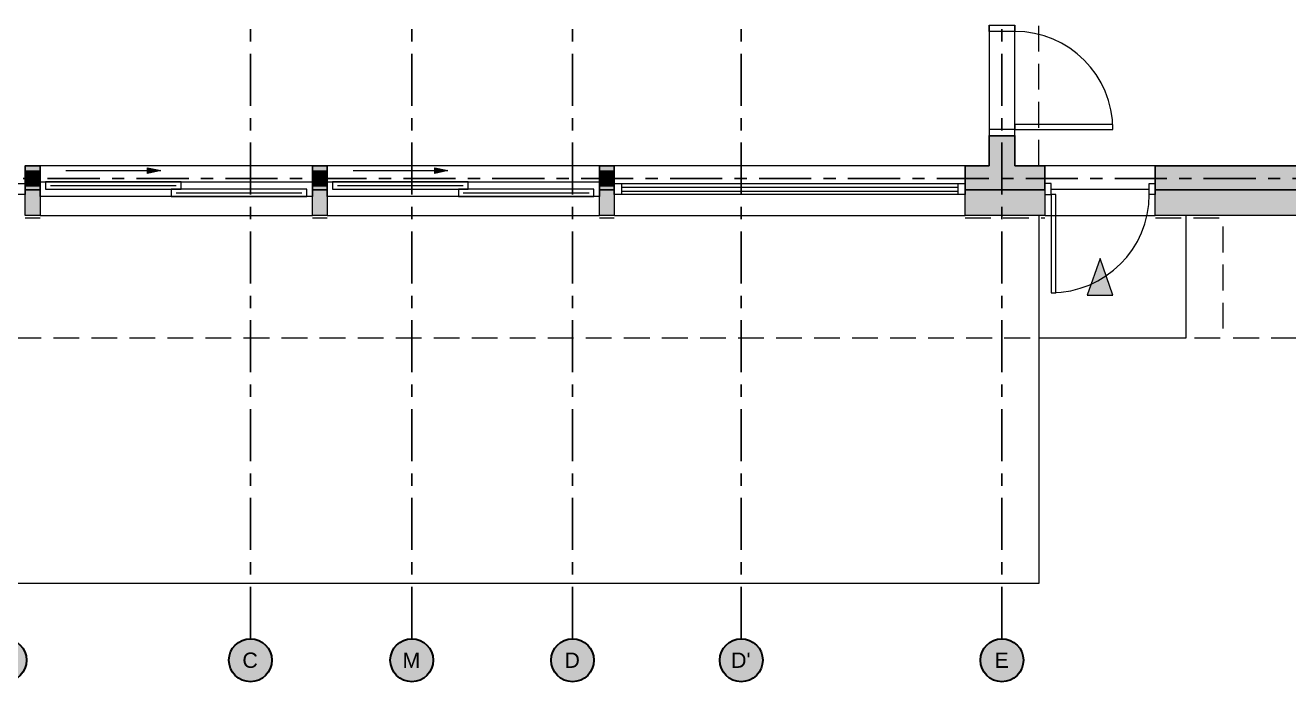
# Model space of a CAD drawing. Header units: metres. Extents: x -4.1 to 19.5, y -4.1 to 10.4.
# Drawn here: x 4.04 to 14.34, y -4.1 to 1.25 of the extents above; entities that cross this region are included whole.
import ezdxf

# ---------------------------------------------------------------- set-up
doc = ezdxf.new("R2010")
doc.units = ezdxf.units.M
doc.linetypes.add('KRESKOWA', pattern=[5.25, 4.2, -1.05])
doc.linetypes.add('PUNKTOWA', pattern=[10.5, 8.4, -1.05, 0, -1.05])
for name, color, linetype, lineweight, true_color in [('I-OSIE', 8, 'PUNKTOWA', 18, 0x7a7a7a), ('I-PODKLAD', 8, 'Continuous', 18, 0x9a9a9a), ('I-PODKLAD-SCIANY', 8, 'Continuous', 25, 0x6e6e6e), ('I-PODKLAD-WYPELN', 254, 'Continuous', 18, 0xe6e6e6)]:
    doc.layers.add(name, color=color, linetype=linetype, lineweight=lineweight, true_color=true_color)
doc.styles.add('PL_ARIAL', font='arial.ttf')

msp = doc.modelspace()

# ---------------------------------------------------------------- hatches: boundary and pattern name
at = {"layer": 'I-OSIE', "true_color": 0xffffff}
for points in [[(4.05, -3.925), (4.049, -3.902), (4.044, -3.88), (4.037, -3.858), (4.027, -3.837), (4.014, -3.818), (3.999, -3.801), (3.982, -3.786), (3.962, -3.773), (3.942, -3.763), (3.92, -3.756), (3.898, -3.751), (3.875, -3.75), (3.852, -3.751), (3.83, -3.756), (3.808, -3.763), (3.788, -3.773), (3.768, -3.786), (3.751, -3.801), (3.736, -3.818), (3.723, -3.837), (3.713, -3.858), (3.706, -3.88), (3.701, -3.902), (3.7, -3.925), (3.701, -3.948), (3.706, -3.97), (3.713, -3.992), (3.723, -4.013), (3.736, -4.032), (3.751, -4.049), (3.768, -4.064), (3.788, -4.077), (3.808, -4.087), (3.83, -4.094), (3.852, -4.099), (3.875, -4.1), (3.898, -4.099), (3.92, -4.094), (3.942, -4.087), (3.962, -4.077), (3.982, -4.064), (3.999, -4.049), (4.014, -4.032), (4.027, -4.013), (4.037, -3.992), (4.044, -3.97), (4.049, -3.948)], [(6.05, -3.925), (6.049, -3.902), (6.044, -3.88), (6.037, -3.858), (6.027, -3.837), (6.014, -3.818), (5.999, -3.801), (5.982, -3.786), (5.962, -3.773), (5.942, -3.763), (5.92, -3.756), (5.898, -3.751), (5.875, -3.75), (5.852, -3.751), (5.83, -3.756), (5.808, -3.763), (5.787, -3.773), (5.768, -3.786), (5.751, -3.801), (5.736, -3.818), (5.723, -3.837), (5.713, -3.858), (5.706, -3.88), (5.701, -3.902), (5.7, -3.925), (5.701, -3.948), (5.706, -3.97), (5.713, -3.992), (5.723, -4.013), (5.736, -4.032), (5.751, -4.049), (5.768, -4.064), (5.787, -4.077), (5.808, -4.087), (5.83, -4.094), (5.852, -4.099), (5.875, -4.1), (5.898, -4.099), (5.92, -4.094), (5.942, -4.087), (5.962, -4.077), (5.982, -4.064), (5.999, -4.049), (6.014, -4.032), (6.027, -4.013), (6.037, -3.992), (6.044, -3.97), (6.049, -3.948)], [(7.365, -3.925), (7.364, -3.902), (7.359, -3.88), (7.352, -3.858), (7.342, -3.837), (7.329, -3.818), (7.314, -3.801), (7.297, -3.786), (7.277, -3.773), (7.257, -3.763), (7.235, -3.756), (7.213, -3.751), (7.19, -3.75), (7.167, -3.751), (7.145, -3.756), (7.123, -3.763), (7.103, -3.773), (7.083, -3.786), (7.066, -3.801), (7.051, -3.818), (7.038, -3.837), (7.028, -3.858), (7.021, -3.88), (7.016, -3.902), (7.015, -3.925), (7.016, -3.948), (7.021, -3.97), (7.028, -3.992), (7.038, -4.013), (7.051, -4.032), (7.066, -4.049), (7.083, -4.064), (7.103, -4.077), (7.123, -4.087), (7.145, -4.094), (7.167, -4.099), (7.19, -4.1), (7.213, -4.099), (7.235, -4.094), (7.257, -4.087), (7.277, -4.077), (7.297, -4.064), (7.314, -4.049), (7.329, -4.032), (7.342, -4.013), (7.352, -3.992), (7.359, -3.97), (7.364, -3.948)], [(8.675, -3.925), (8.674, -3.902), (8.669, -3.88), (8.662, -3.858), (8.652, -3.837), (8.639, -3.818), (8.624, -3.801), (8.607, -3.786), (8.588, -3.773), (8.567, -3.763), (8.545, -3.756), (8.523, -3.751), (8.5, -3.75), (8.477, -3.751), (8.455, -3.756), (8.433, -3.763), (8.412, -3.773), (8.393, -3.786), (8.376, -3.801), (8.361, -3.818), (8.348, -3.837), (8.338, -3.858), (8.331, -3.88), (8.326, -3.902), (8.325, -3.925), (8.326, -3.948), (8.331, -3.97), (8.338, -3.992), (8.348, -4.013), (8.361, -4.032), (8.376, -4.049), (8.393, -4.064), (8.412, -4.077), (8.433, -4.087), (8.455, -4.094), (8.477, -4.099), (8.5, -4.1), (8.523, -4.099), (8.545, -4.094), (8.567, -4.087), (8.588, -4.077), (8.607, -4.064), (8.624, -4.049), (8.639, -4.032), (8.652, -4.013), (8.662, -3.992), (8.669, -3.97), (8.674, -3.948)], [(10.05, -3.925), (10.049, -3.902), (10.044, -3.88), (10.037, -3.858), (10.027, -3.837), (10.014, -3.818), (9.999, -3.801), (9.982, -3.786), (9.963, -3.773), (9.942, -3.763), (9.92, -3.756), (9.898, -3.751), (9.875, -3.75), (9.852, -3.751), (9.83, -3.756), (9.808, -3.763), (9.787, -3.773), (9.768, -3.786), (9.751, -3.801), (9.736, -3.818), (9.723, -3.837), (9.713, -3.858), (9.706, -3.88), (9.701, -3.902), (9.7, -3.925), (9.701, -3.948), (9.706, -3.97), (9.713, -3.992), (9.723, -4.013), (9.736, -4.032), (9.751, -4.049), (9.768, -4.064), (9.787, -4.077), (9.808, -4.087), (9.83, -4.094), (9.852, -4.099), (9.875, -4.1), (9.898, -4.099), (9.92, -4.094), (9.942, -4.087), (9.963, -4.077), (9.982, -4.064), (9.999, -4.049), (10.014, -4.032), (10.027, -4.013), (10.037, -3.992), (10.044, -3.97), (10.049, -3.948)], [(12.175, -3.925), (12.174, -3.902), (12.169, -3.88), (12.162, -3.858), (12.152, -3.837), (12.139, -3.818), (12.124, -3.801), (12.107, -3.786), (12.088, -3.773), (12.067, -3.763), (12.045, -3.756), (12.023, -3.751), (12, -3.75), (11.977, -3.751), (11.955, -3.756), (11.933, -3.763), (11.912, -3.773), (11.893, -3.786), (11.876, -3.801), (11.861, -3.818), (11.848, -3.837), (11.838, -3.858), (11.831, -3.88), (11.826, -3.902), (11.825, -3.925), (11.826, -3.948), (11.831, -3.97), (11.838, -3.992), (11.848, -4.013), (11.861, -4.032), (11.876, -4.049), (11.893, -4.064), (11.912, -4.077), (11.933, -4.087), (11.955, -4.094), (11.977, -4.099), (12, -4.1), (12.023, -4.099), (12.045, -4.094), (12.067, -4.087), (12.088, -4.077), (12.107, -4.064), (12.124, -4.049), (12.139, -4.032), (12.152, -4.013), (12.162, -3.992), (12.169, -3.97), (12.174, -3.948)]]:
    msp.add_hatch(color=7, dxfattribs=at).paths.add_polyline_path(points)
at = {"layer": 'I-PODKLAD-WYPELN', "true_color": 0xe4e4e4}
for points in [[(18.27, 0.105), (18.27, 2.77), (14.95, 2.77), (14.95, 2.5), (14.935, 2.5), (14.8, 2.5), (14.8, 2.77), (14.5, 2.77), (14.5, 2.965), (14.5, 3.095), (18.27, 3.095), (18.27, 4.9), (18.465, 4.9), (18.675, 4.9), (18.675, -0.3), (13.25, -0.3), (13.25, -0.09), (13.25, 0.105), (14.8, 0.105), (14.8, 1.6), (14.935, 1.6), (14.95, 1.6), (14.95, 0.105)], [(4.04, -0.3), (4.04, -0.09), (4.04, -0.09), (4.04, -0.09), (4.04, -0.09), (4.04, -0.09), (4.04, -0.06), (4.04, -0.06), (4.04, -0.06), (4.04, -0.06), (4.04, 0.06), (4.04, 0.06), (4.04, 0.06), (4.04, 0.06), (4.04, 0.105), (4.04, 0.105), (4.04, 0.105), (4.16, 0.105), (4.16, 0.105), (4.16, 0.105), (4.16, 0.06), (4.16, 0.06), (4.16, 0.06), (4.16, 0.06), (4.16, -0.06), (4.16, -0.06), (4.16, -0.06), (4.16, -0.06), (4.16, -0.09), (4.16, -0.09), (4.16, -0.09), (4.16, -0.09), (4.16, -0.09), (4.16, -0.3), (4.16, -0.3), (4.16, -0.3), (4.04, -0.3), (4.04, -0.3)], [(6.38, -0.3), (6.38, -0.3), (6.38, -0.09), (6.38, -0.09), (6.38, -0.09), (6.38, -0.09), (6.38, -0.09), (6.38, -0.06), (6.38, -0.06), (6.38, -0.06), (6.38, -0.06), (6.38, 0.06), (6.38, 0.06), (6.38, 0.06), (6.38, 0.06), (6.38, 0.105), (6.38, 0.105), (6.38, 0.105), (6.5, 0.105), (6.5, 0.105), (6.5, 0.105), (6.5, 0.06), (6.5, 0.06), (6.5, 0.06), (6.5, 0.06), (6.5, -0.06), (6.5, -0.06), (6.5, -0.06), (6.5, -0.06), (6.5, -0.09), (6.5, -0.09), (6.5, -0.09), (6.5, -0.09), (6.5, -0.09), (6.5, -0.3), (6.5, -0.3), (6.5, -0.3), (6.38, -0.3)], [(8.72, -0.3), (8.72, -0.09), (8.72, -0.09), (8.72, -0.09), (8.72, -0.09), (8.72, -0.09), (8.72, -0.06), (8.72, -0.06), (8.72, -0.06), (8.72, -0.06), (8.72, 0.06), (8.72, 0.06), (8.72, 0.06), (8.72, 0.06), (8.72, 0.105), (8.72, 0.105), (8.72, 0.105), (8.84, 0.105), (8.84, 0.105), (8.84, 0.105), (8.84, 0.06), (8.84, 0.06), (8.84, 0.06), (8.84, 0.06), (8.84, -0.06), (8.84, -0.06), (8.84, -0.06), (8.84, -0.06), (8.84, -0.09), (8.84, -0.09), (8.84, -0.09), (8.84, -0.09), (8.84, -0.09), (8.84, -0.3), (8.84, -0.3), (8.84, -0.3), (8.72, -0.3), (8.72, -0.3)]]:
    msp.add_hatch(color=7, dxfattribs=at).paths.add_polyline_path(points)
h = msp.add_hatch(color=7, dxfattribs=at)
h.paths.add_polyline_path([(11.7, -0.3), (11.7, -0.09), (11.7, -0.09), (11.7, -0.09), (11.7, -0.09), (11.7, -0.09), (11.7, 0.105), (11.7, 0.105), (11.7, 0.105), (11.895, 0.105), (11.895, 0.35), (12.09, 0.35), (12.105, 0.35), (12.105, 0.105), (12.35, 0.105), (12.35, -0.09), (12.35, -0.3), (12, -0.3), (12, -0.3), (12, -0.3), (12, -0.3), (11.7, -0.3), (11.7, -0.3)])
h.paths.add_polyline_path([(11.91, 0.105), (11.91, 0.105), (11.91, 0.105), (11.91, 0.105)], flags=0)
h.paths.add_polyline_path([(12, 0.09), (12, 0.09), (12, 0.09), (12, 0.09)], flags=0)
h.paths.add_polyline_path([(12, -0.09), (12, -0.09), (12, -0.09), (12, -0.09), (12, -0.09), (12, -0.09)], flags=0)
at = {"layer": 'I-PODKLAD-WYPELN', "true_color": 0xcfcfcf}
for points in [[(4.04, -0.06), (4.04, 0.06), (4.16, 0.06), (4.16, -0.06)], [(5.144, 0.065), (5.037, 0.042), (5.037, 0.088)], [(6.38, -0.06), (6.38, 0.06), (6.5, 0.06), (6.5, -0.06)], [(7.484, 0.065), (7.377, 0.042), (7.377, 0.088)], [(8.72, -0.06), (8.72, 0.06), (8.84, 0.06), (8.84, -0.06)], [(12.8, -0.65), (12.695, -0.95), (12.905, -0.95)]]:
    msp.add_hatch(color=7, dxfattribs=at).paths.add_polyline_path(points)

# ---------------------------------------------------------------- linework, layer by layer
at = {"layer": 'I-OSIE', "linetype": 'PUNKTOWA', "lineweight": 25, "ltscale": 0.050462, "flags": 128}
for points in [[(5.875, -3.75), (5.875, 10.45)], [(7.19, -3.75), (7.19, 10.45)], [(8.5, -3.75), (8.5, 10.45)], [(9.875, -3.75), (9.875, 10.45)], [(12, -3.75), (12, 10.45)]]:
    msp.add_lwpolyline(points, dxfattribs=at)
at = {"layer": 'I-OSIE', "linetype": 'PUNKTOWA', "lineweight": 25, "ltscale": 0.050565, "flags": 128}
msp.add_lwpolyline([(-3.75, 0), (19.505, 0)], dxfattribs=at)
at = {"layer": 'I-OSIE', "linetype": 'Continuous', "lineweight": 35, "ltscale": 0.05}
for centre in [(3.875, -3.925), (5.875, -3.925), (7.19, -3.925), (8.5, -3.925), (9.875, -3.925), (12, -3.925)]:
    msp.add_circle(centre, 0.175, dxfattribs=at)
at = {"layer": 'I-PODKLAD', "lineweight": 13, "ltscale": 0.05}
for points in [[(12.3, -0.3), (12.3, -3.3), (-3.3, -3.3), (-3.3, 5.125), (-0.3, 5.125)], [(11.895, 1.25), (11.895, 0.35)], [(12.105, 0.35), (12.105, 1.25)], [(6.38, 0.105), (4.16, 0.105)], [(8.72, 0.105), (6.5, 0.105)], [(11.7, 0.105), (8.841, 0.105)], [(13.249, 0.105), (12.351, 0.105)], [(4.16, -0.3), (6.38, -0.3)], [(6.5, -0.3), (8.72, -0.3)], [(8.841, -0.3), (11.7, -0.3)], [(13.5, -0.3), (13.5, -1.3), (12.3, -1.3)], [(12.351, -0.3), (13.249, -0.3)]]:
    msp.add_lwpolyline(points, dxfattribs=at)
at = {"layer": 'I-PODKLAD', "linetype": 'KRESKOWA', "lineweight": 13, "ltscale": 0.05, "flags": 128}
for points in [[(13.251, -0.32), (13.8, -0.32), (13.8, -1.3), (-1.8, -1.3), (-1.8, 5.125), (-0.32, 5.125), (-0.32, 3.6)], [(12.3, 0.105), (12.3, 2.769)], [(18.675, -0.3), (18.675, -1.3), (13.8, -1.3)], [(4.04, -0.32), (4.16, -0.32)], [(6.38, -0.32), (6.5, -0.32)], [(8.72, -0.32), (8.839, -0.32)], [(11.7, -0.32), (12.35, -0.32)]]:
    msp.add_lwpolyline(points, dxfattribs=at)
at = {"layer": 'I-PODKLAD', "lineweight": 18, "ltscale": 0.05}
for points in [[(12.105, 1.25), (12.105, 1.2), (11.895, 1.2), (11.895, 1.25)], [(12.105, 0.4), (12.905, 0.4), (12.905, 0.44), (12.105, 0.44)], [(12.105, 0.35), (12.105, 0.4), (11.895, 0.4), (11.895, 0.35)], [(5.144, 0.065), (5.037, 0.042), (5.037, 0.088)], [(7.484, 0.065), (7.377, 0.042), (7.377, 0.088)], [(2.26, -0.04), (4.04, -0.04), (4.04, -0.13), (2.26, -0.13)], [(4.16, -0.025), (6.38, -0.025), (6.38, -0.145), (4.16, -0.145)], [(4.205, -0.085), (5.31, -0.085), (5.31, -0.025), (4.205, -0.025)], [(5.23, -0.145), (6.335, -0.145), (6.335, -0.085), (5.23, -0.085)], [(6.5, -0.025), (8.72, -0.025), (8.72, -0.145), (6.5, -0.145)], [(6.545, -0.085), (7.65, -0.085), (7.65, -0.025), (6.545, -0.025)], [(7.57, -0.145), (8.675, -0.145), (8.675, -0.085), (7.57, -0.085)], [(8.84, -0.04), (11.7, -0.04), (11.7, -0.13), (8.84, -0.13)], [(12.35, -0.13), (12.4, -0.13), (12.4, -0.04), (12.35, -0.04)], [(13.25, -0.13), (13.2, -0.13), (13.2, -0.04), (13.25, -0.04)], [(12.4, -0.13), (12.4, -0.93), (12.44, -0.93), (12.44, -0.13)]]:
    msp.add_lwpolyline(points, close=True, dxfattribs=at)
for points in [[(4.371, 0.065), (5.144, 0.065)], [(6.711, 0.065), (7.484, 0.065)], [(4.245, -0.055), (5.27, -0.055)], [(6.585, -0.055), (7.61, -0.055)], [(8.9, -0.04), (8.9, -0.13)], [(8.9, -0.069), (11.64, -0.069)], [(8.9, -0.101), (11.64, -0.101)], [(11.64, -0.04), (11.64, -0.13)], [(12.4, -0.085), (13.2, -0.085)], [(5.27, -0.115), (6.295, -0.115)], [(7.61, -0.115), (8.635, -0.115)]]:
    msp.add_lwpolyline(points, dxfattribs=at)
at = {"layer": 'I-PODKLAD', "lineweight": 13, "ltscale": 0.05}
msp.add_lwpolyline([(12.8, -0.65), (12.695, -0.95), (12.905, -0.95)], close=True, dxfattribs=at)
for centre, start, end in [((12.105, 0.4), 0, 90), ((12.4, -0.13), -90, 0)]:
    msp.add_arc(centre, 0.8, start, end, dxfattribs=at)
at = {"layer": 'I-PODKLAD-SCIANY', "lineweight": 25, "ltscale": 0.05}
for points in [[(11.7, -0.09), (11.7, -0.09), (11.7, -0.09), (11.7, 0.105), (11.7, 0.105), (11.7, 0.105), (11.7, 0.105), (11.895, 0.105), (11.895, 0.105), (11.895, 0.105), (11.895, 0.105), (11.895, 0.105), (11.895, 0.105), (11.895, 0.105), (11.895, 0.105), (11.895, 0.105), (11.895, 0.105), (11.895, 0.105), (11.895, 0.105), (11.895, 0.105), (11.895, 0.105), (11.895, 0.105), (11.895, 0.105), (11.895, 0.105), (11.895, 0.35), (11.895, 0.35), (11.895, 0.35), (12.105, 0.35), (12.105, 0.35), (12.105, 0.35), (12.105, 0.105), (12.105, 0.105), (12.105, 0.105), (12.105, 0.105), (12.105, 0.105), (12.105, 0.105), (12.105, 0.105), (12.105, 0.105), (12.105, 0.105), (12.105, 0.105), (12.105, 0.105), (12.105, 0.105), (12.105, 0.105), (12.105, 0.105), (12.105, 0.105), (12.105, 0.105), (12.105, 0.105), (12.35, 0.105), (12.35, 0.105), (12.35, 0.105), (12.35, -0.09), (12.35, -0.09), (12.35, -0.09), (12, -0.09), (12, -0.09), (12, -0.09), (12, -0.09), (11.7, -0.09)], [(4.04, 0.105), (4.04, 0.105), (4.04, 0.105), (4.16, 0.105), (4.16, 0.105), (4.16, 0.105), (4.16, 0.06), (4.16, 0.06), (4.16, 0.06), (4.04, 0.06), (4.04, 0.06), (4.04, 0.06)], [(6.38, 0.105), (6.38, 0.105), (6.38, 0.105), (6.5, 0.105), (6.5, 0.105), (6.5, 0.105), (6.5, 0.06), (6.5, 0.06), (6.5, 0.06), (6.38, 0.06), (6.38, 0.06), (6.38, 0.06)], [(8.72, 0.06), (8.72, 0.06), (8.72, 0.06), (8.72, 0.105), (8.72, 0.105), (8.72, 0.105), (8.72, 0.105), (8.84, 0.105), (8.84, 0.105), (8.84, 0.105), (8.84, 0.105), (8.84, 0.06), (8.84, 0.06), (8.84, 0.06), (8.84, 0.06), (8.72, 0.06)], [(4.04, -0.06), (4.04, -0.06), (4.04, 0.06), (4.04, 0.06), (4.04, 0.06), (4.16, 0.06), (4.16, 0.06), (4.16, 0.06), (4.16, -0.06), (4.16, -0.06), (4.16, -0.06), (4.04, -0.06)], [(6.38, -0.06), (6.38, -0.06), (6.38, 0.06), (6.38, 0.06), (6.38, 0.06), (6.5, 0.06), (6.5, 0.06), (6.5, 0.06), (6.5, -0.06), (6.5, -0.06), (6.5, -0.06), (6.38, -0.06)], [(8.72, -0.06), (8.72, -0.06), (8.72, 0.06), (8.72, 0.06), (8.72, 0.06), (8.84, 0.06), (8.84, 0.06), (8.84, 0.06), (8.84, -0.06), (8.84, -0.06), (8.84, -0.06), (8.72, -0.06)], [(4.04, -0.06), (4.04, -0.06), (4.04, -0.06), (4.16, -0.06), (4.16, -0.06), (4.16, -0.06), (4.16, -0.09), (4.16, -0.09), (4.16, -0.09), (4.04, -0.09), (4.04, -0.09), (4.04, -0.09)], [(6.38, -0.06), (6.38, -0.06), (6.38, -0.06), (6.5, -0.06), (6.5, -0.06), (6.5, -0.06), (6.5, -0.09), (6.5, -0.09), (6.5, -0.09), (6.38, -0.09), (6.38, -0.09), (6.38, -0.09)], [(8.72, -0.09), (8.72, -0.09), (8.72, -0.09), (8.72, -0.06), (8.72, -0.06), (8.72, -0.06), (8.72, -0.06), (8.84, -0.06), (8.84, -0.06), (8.84, -0.06), (8.84, -0.06), (8.84, -0.09), (8.84, -0.09), (8.84, -0.09), (8.84, -0.09), (8.72, -0.09)]]:
    msp.add_lwpolyline(points, close=True, dxfattribs=at)
msp.add_lwpolyline([(18.465, -0.09), (13.25, -0.09), (13.25, -0.09), (13.25, -0.09), (13.25, 0.105), (13.25, 0.105), (13.25, 0.105), (14.815, 0.105)], dxfattribs=at)
at = {"layer": 'I-PODKLAD-SCIANY', "lineweight": 13, "ltscale": 0.05}
for points in [[(4.04, -0.09), (4.04, -0.09), (4.04, -0.09), (4.16, -0.09), (4.16, -0.09), (4.16, -0.09), (4.16, -0.09), (4.16, -0.3), (4.16, -0.3), (4.16, -0.3), (4.16, -0.3), (4.04, -0.3), (4.04, -0.3), (4.04, -0.3)], [(6.38, -0.09), (6.38, -0.09), (6.38, -0.09), (6.5, -0.09), (6.5, -0.09), (6.5, -0.09), (6.5, -0.3), (6.5, -0.3), (6.5, -0.3), (6.5, -0.3), (6.38, -0.3), (6.38, -0.3), (6.38, -0.3)], [(8.72, -0.3), (8.72, -0.3), (8.72, -0.3), (8.72, -0.09), (8.72, -0.09), (8.72, -0.09), (8.72, -0.09), (8.84, -0.09), (8.84, -0.09), (8.84, -0.09), (8.84, -0.09), (8.84, -0.3), (8.84, -0.3), (8.84, -0.3), (8.84, -0.3), (8.72, -0.3)], [(11.7, -0.3), (11.7, -0.3), (11.7, -0.3), (11.7, -0.09), (11.7, -0.09), (11.7, -0.09), (11.7, -0.09), (12, -0.09), (12, -0.09), (12, -0.09), (12, -0.09), (12.35, -0.09), (12.35, -0.09), (12.35, -0.09), (12.35, -0.3), (12.35, -0.3), (12.35, -0.3), (11.7, -0.3)]]:
    msp.add_lwpolyline(points, close=True, dxfattribs=at)
msp.add_lwpolyline([(18.675, -0.3), (13.25, -0.3), (13.25, -0.3), (13.25, -0.3), (13.25, -0.09), (13.25, -0.09), (13.25, -0.09), (18.465, -0.09)], dxfattribs=at)

# ---------------------------------------------------------------- texts
at = {"layer": 'I-OSIE', "style": 'PL_ARIAL'}
for s, p in [('C', (5.809, -3.987)), ('M', (7.114, -3.987)), ('D', (8.434, -3.987)), ("D'", (9.792, -3.987)), ('E', (11.939, -3.987))]:
    msp.add_text(s, height=0.125, dxfattribs=at).set_placement(p)

doc.saveas('drawing.dxf')
